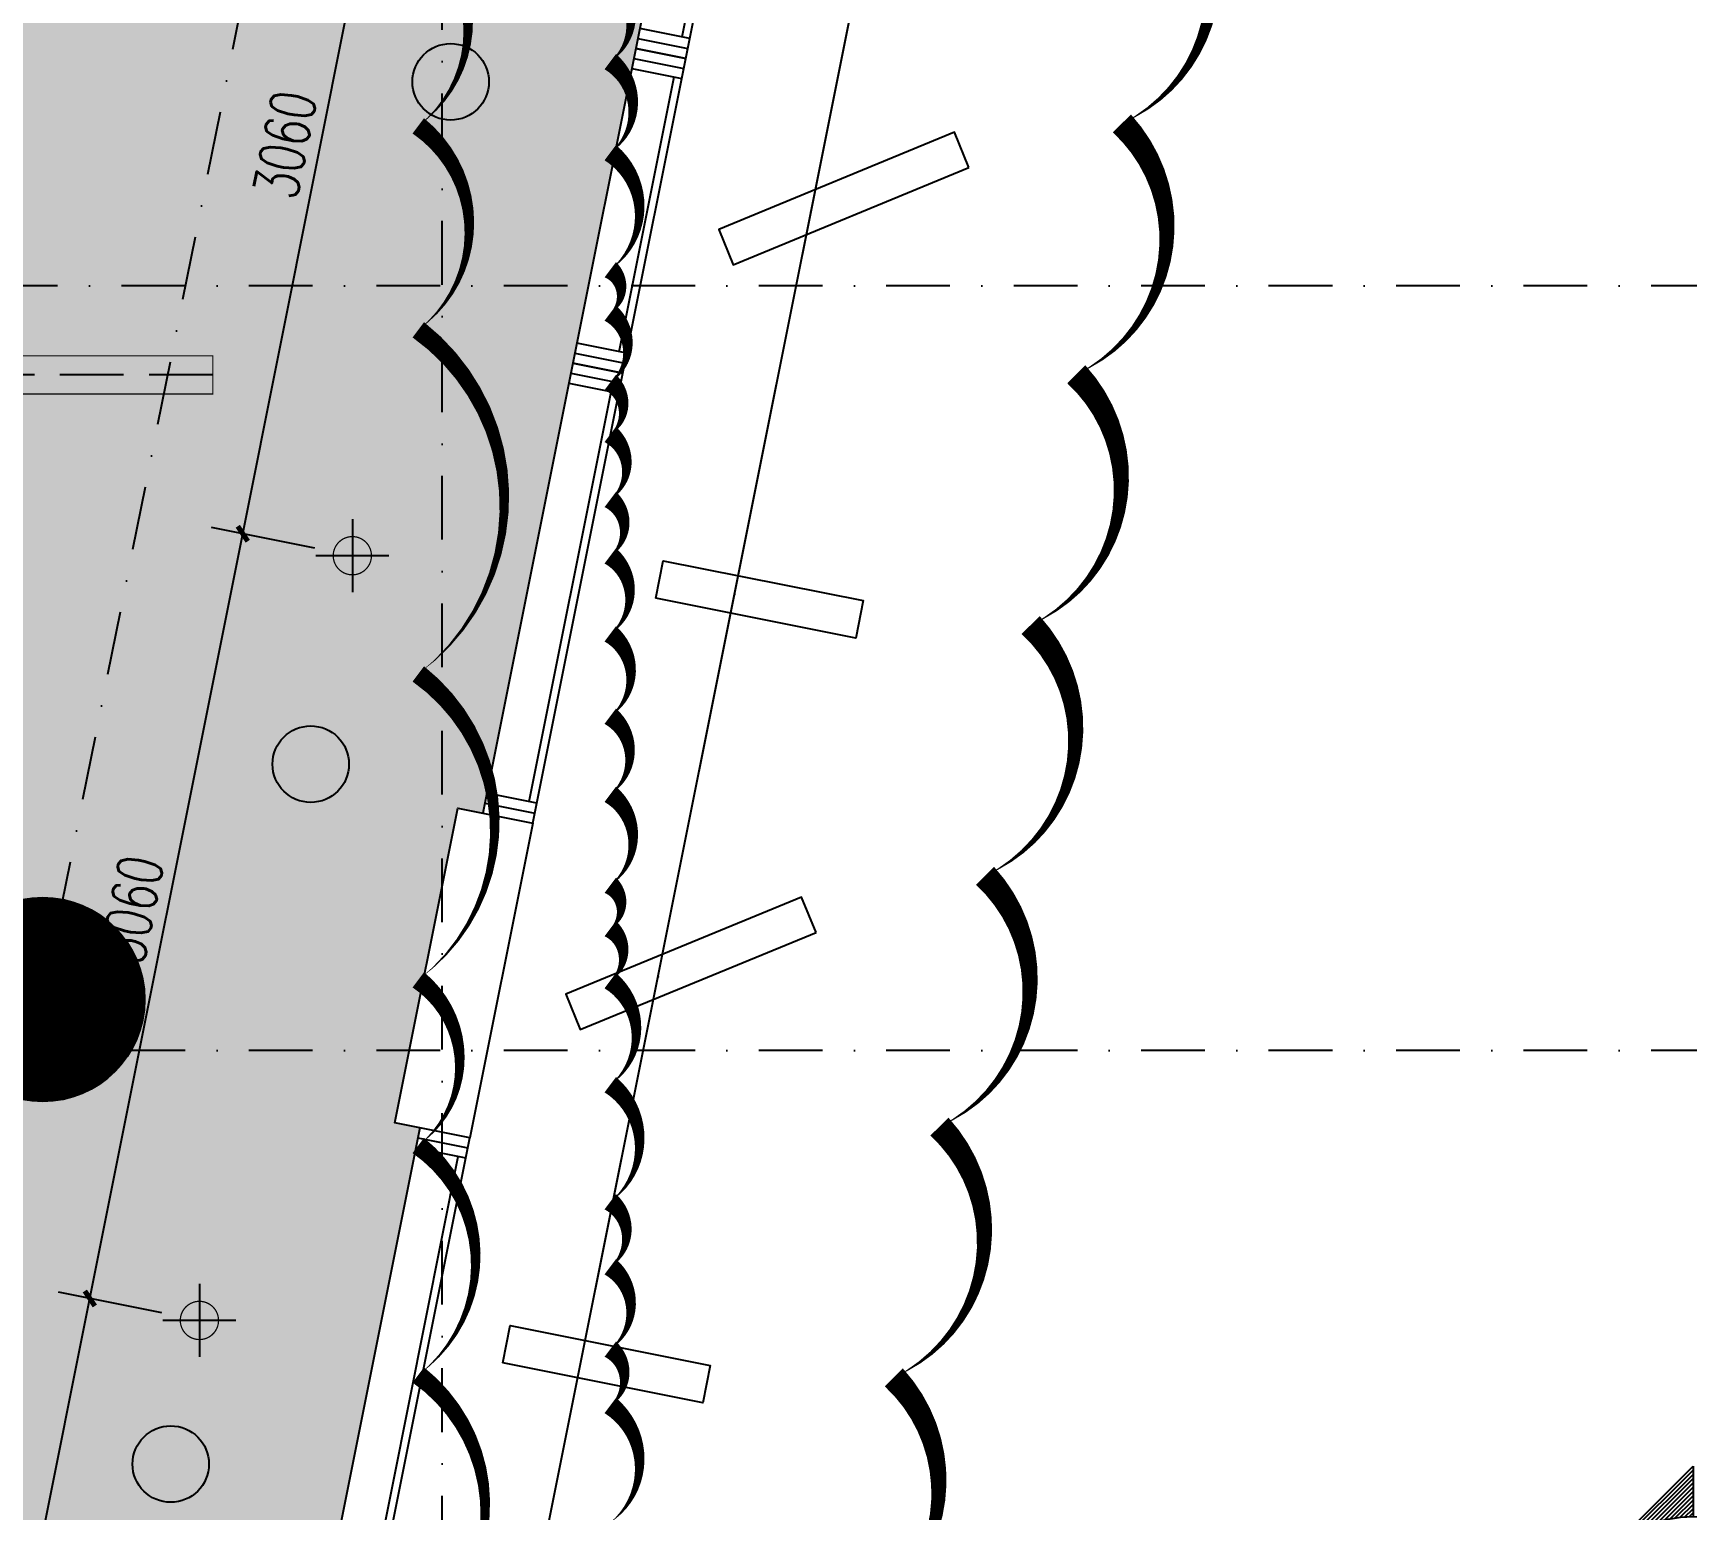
# Model space of a CAD drawing. Extents: x -354516 to 794396, y -401250 to -150594.
# Drawn here: x 20895 to 27383, y -380252 to -374459 of the extents above; entities that cross this region are included whole.
import ezdxf
from ezdxf.enums import TextEntityAlignment as Align

# ---------------------------------------------------------------- set-up
doc = ezdxf.new("R2010")
doc.units = 0
doc.header["$LTSCALE"] = 1000
doc.header["$MEASUREMENT"] = 0
for name, pattern in [('DASH', [0.35, 0.25, -0.1]), ('DASHDOT2', [0.5, 0.25, -0.125, 0, -0.125]), ('DOTE', [2.4200000000000004, 2, -0.2, 0.02, -0.2])]:
    doc.linetypes.add(name, pattern=pattern)
doc.layers.add('0-地面材质_material hatch', color=251, linetype='Continuous', transparency=0.3)
for name, color, linetype in [('0-灯具1', 40, 'Continuous'), ('0-灯具修改0109', 140, 'Continuous'), ('0-设备风口（修改）', 71, 'Continuous'), ('A-轴线1', 1, 'DOTE'), ('an-wall', 4, 'Continuous'), ('an-wndw', 2, 'Continuous'), ('an-wndw-mull-h', 2, 'Continuous'), ('A填-灰度80', 252, 'Continuous'), ('A标-文字', 7, 'Continuous'), ('A标-索引', 3, 'Continuous'), ('COLUMN', 2, 'Continuous'), ('P-完成面', 4, 'Continuous'), ('PUB_DIM', 3, 'Continuous'), ('PUB_HATCH', 8, 'Continuous'), ('S-PLT', 30, 'Continuous'), ('SEE', 5, 'Continuous'), ('text', 7, 'Continuous'), ('WINDOW', 4, 'Continuous'), ('墙体', 7, 'Continuous')]:
    doc.layers.add(name, color=color, linetype=linetype)
doc.layers.add('修改', color=1, linetype='Continuous', plot=False)
doc.styles.add('DIM_FONT', font='SIMPLEX', dxfattribs={"width": 0.7, "bigfont": 'GBCBIG'})
doc.styles.add('HT', font='romant.shx', dxfattribs={"width": 0.8, "bigfont": 'tjhts.shx'})
doc.dimstyles.new('_TCH_ARCH&&50', dxfattribs={"dimscale": 0.5, "dimtxt": 350, "dimasz": 100, "dimexe": 250, "dimexo": 300, "dimgap": 100, "dimtad": 1, "dimdec": 0, "dimzin": 0, "dimdsep": 46, "dimtxsty": 'DIM_FONT', "dimblk": 'ARCHTICK', "dimcen": 0.09, "dimclrd": 3, "dimclre": 3, "dimclrt": 7, "dimazin": 2, "dimtfac": 1, "dimtdec": 0, "dimtix": 1, "dimtmove": 2, "dimatfit": 3, "dimfxl": 0, "dimtolj": 1, "dimtzin": 0, "dimarcsym": 0})

# ---------------------------------------------------------------- blocks, each defined once
blk = doc.blocks.new('A$C4BD07983')
at = {"layer": 'an-wndw-mull-h'}
blk.add_line((0, 0), (0, 200), dxfattribs=at)
blk.add_lwpolyline([(40, 200), (-40, 200), (-40, 0), (40, 0)], close=True, dxfattribs=at)
blk = doc.blocks.new('UBB side window')
at = {"layer": 'SEE'}
blk.add_lwpolyline([(498339312.4512978, 3089844225.575787), (498338990.8208402, 3089842617.423478)], dxfattribs=at)
at = {"layer": 'WINDOW'}
for points in [[(498339171.2476849, 3089842499.753798), (498339524.2567283, 3089844264.799013)], [(498339157.5195555, 3089842584.083735), (498339479.1500173, 3089844192.236043)]]:
    blk.add_lwpolyline(points, dxfattribs=at)
at = {"rotation": 258.6900676666284}
for p in [(498339320.2959497, 3089844264.799012), (498338982.976195, 3089842578.200251)]:
    blk.add_blockref('A$C4BD07983', p, dxfattribs=at)
blk = doc.blocks.new('ubb glaz 2')
at = {"layer": 'an-wall'}
for points in [[(498274741.2485906, 3089861082.418824), (498274711.8311705, 3089861229.505925), (498273927.36663, 3089861072.613017), (498273956.7840502, 3089860925.525916), (498274741.2485907, 3089861082.418824)], [(498274112.5298477, 3089859771.246619), (498274169.6426943, 3089859909.948179), (498275094.3197612, 3089859529.195868), (498275037.2069147, 3089859390.494308), (498274112.5330865, 3089859771.245285)], [(498275341.2485905, 3089858082.418824), (498275311.8311703, 3089858229.505925), (498274527.3666298, 3089858072.613017), (498274556.78405, 3089857925.525916), (498275341.2485905, 3089858082.418824)], [(498274712.5298488, 3089856771.246619), (498274769.6426953, 3089856909.948179), (498275694.3197622, 3089856529.195869), (498275637.2069157, 3089856390.494309), (498274712.5330876, 3089856771.245286)]]:
    blk.add_lwpolyline(points, dxfattribs=at)
blk.add_lwpolyline([(498275823.7231203, 3089857199.751998), (498276070.7140771, 3089855964.797214), (498276364.8882783, 3089856023.632053), (498276117.8973216, 3089857258.586837)], close=True, dxfattribs=at)
blk.add_point((498274432.3656777, 3089861097.127534), dxfattribs=at)
at = {"layer": 'an-wndw'}
for points in [[(498275419.8392667, 3089860238.975227), (498275666.8302234, 3089859004.020443)], [(498275470.7140883, 3089858964.797216), (498275223.7231313, 3089860199.752)], [(498275484.4422176, 3089859049.127154), (498275268.8298423, 3089860127.18903)]]:
    blk.add_lwpolyline(points, dxfattribs=at)
for p in [(498274732.3656777, 3089859597.127534), (498275032.3656777, 3089858097.127534), (498275332.3656777, 3089856597.127534)]:
    blk.add_point(p, dxfattribs=at)
at = {"layer": 'an-wndw', "xscale": -1}
for p in [(996614394.9708115, 17699.99820184708), (996614994.9708109, 14699.99820184708)]:
    blk.add_blockref('UBB side window', p, dxfattribs=at)
at = {"layer": 'an-wndw-mull-h', "xscale": -1, "rotation": 101.3099323333716}
for p in [(498275427.6839099, 3089860199.751999), (498275658.9855782, 3089859043.24367)]:
    blk.add_blockref('A$C4BD07983', p, dxfattribs=at)
blk = doc.blocks.new('$TwtSys$00000128')
h = blk.add_hatch(color=8)
h.dxf.hatch_style = 1
edge = h.paths.add_edge_path()
edge.add_arc((0, 0), 1, 0, 360)
blk.add_circle((0, 0, 9.999999999999692e-09), 1)
blk = doc.blocks.new('sdhdfhfdhfhfgffff')
at = {"layer": '0-灯具1'}
for points in [[(0, 143.1818181818235), (0, -143.1818181818235)], [(-143.1818181818235, 0), (143.1818181818235, 0)]]:
    blk.add_lwpolyline(points, dxfattribs=at)
at = {"layer": '0-灯具1', "const_width": 5}
for points in [[(0, 75, 1), (0, -75, 7.992132572553525)], [(0, 75, -1), (0, -75, -7.992132572553525)]]:
    blk.add_lwpolyline(points, format="xyb", dxfattribs=at)
blk = doc.blocks.new('A$C21183209')
at = {"layer": '0-灯具1', "color": 3, "linetype": 'DASH'}
blk.add_line((0, 75), (1200, 75), dxfattribs=at)
at = {"layer": '0-灯具1', "const_width": 5}
blk.add_lwpolyline([(0, 0), (1200, 0), (1200, 150), (0, 150)], close=True, dxfattribs=at)
blk = doc.blocks.new('_YZH')
at = {"color": 255}
blk.add_circle((0, 0), 0.5, dxfattribs=at)
at = {"layer": 'PUB_HATCH', "color": 250, "const_width": 0.5}
blk.add_lwpolyline([(-0.25, 0, 1), (0.25, 0, 1)], format="xyb", close=True, dxfattribs=at)
blk = doc.blocks.new('GRID')
at = {"layer": '墙体', "color": 250, "linetype": 'DASHDOT2', "lineweight": -3}
for p, q in [((77197.54485809845, 78431.95526751818), (60479.22139371942, -5159.66205437691)), ((64436.38350671661, -11413.45929482812), (64436.38350671661, 30586.54070517188)), ((107436.3835067166, 9586.54070517188), (-19063.61649328339, 9586.54070517188)), ((107436.3835067166, 6586.540705171879), (-19063.61649328339, 6586.540705171879))]:
    blk.add_line(p, q, dxfattribs=at)
blk = doc.blocks.new('_ArchTick')
at = {"color": 0, "linetype": 'ByBlock', "const_width": 0.4}
blk.add_lwpolyline([(-0.5, -0.5), (0.5, 0.5)], dxfattribs=at)
blk = doc.blocks.new('*D426')
at = {"layer": 'Defpoints', "color": 0}
for p in [(21117.3638249724, -379423.0581784325), (21547.22725817036, -379509.0295205378), (21080.51811802392, -381842.6117163639)]:
    blk.add_point(p, dxfattribs=at)
at = {"layer": 'PUB_DIM', "color": 3, "lineweight": -2}
for p, q in [((20650.65468482596, -381756.6403742585), (21117.3638249724, -379423.0581784325)), ((21400.14006834396, -379479.6125426344), (20994.79116678373, -379398.5440301796)), ((20933.43092819751, -381813.1947384604), (20528.08202663729, -381732.1262260057))]:
    blk.add_line(p, q, dxfattribs=at)
at = {"layer": 'PUB_DIM', "color": 3, "lineweight": -2, "xscale": 50, "yscale": 50, "zscale": 50}
for p, rotation in [((21117.3638249724, -379423.0581784325), 78.69023984409368), ((20650.65468482596, -381756.6403742585), 258.6902398440936)]:
    blk.add_blockref('_ArchTick', p, dxfattribs=dict(at, rotation=rotation))
at = {"layer": 'PUB_DIM', "color": 7, "insert": (20749.17933089165, -380562.8837132673), "char_height": 175, "attachment_point": 5, "rotation": 78.69023984409368, "style": 'DIM_FONT'}
blk.add_mtext('\\A1;2380', dxfattribs=at)
blk = doc.blocks.new('*D431')
at = {"layer": 'Defpoints', "color": 0}
for p in [(21717.35444266489, -376423.0581727105), (22147.21787586281, -376509.0295148158), (21547.22725817034, -379509.0295205378)]:
    blk.add_point(p, dxfattribs=at)
at = {"layer": 'PUB_DIM', "color": 3, "lineweight": -2}
for p, q in [((21117.3638249724, -379423.0581784325), (21717.35444266489, -376423.0581727105)), ((22000.13068603641, -376479.6125369123), (21594.78178447622, -376398.5440244576)), ((21400.14006834394, -379479.6125426344), (20994.79116678373, -379398.5440301796))]:
    blk.add_line(p, q, dxfattribs=at)
at = {"layer": 'PUB_DIM', "color": 3, "lineweight": -2, "xscale": 50, "yscale": 50, "zscale": 50}
for p, rotation in [((21717.35444266489, -376423.0581727105), 78.69023984409351), ((21117.3638249724, -379423.0581784325), 258.6902398440935)]:
    blk.add_blockref('_ArchTick', p, dxfattribs=dict(at, rotation=rotation))
at = {"layer": 'PUB_DIM', "color": 7, "insert": (21282.52920981112, -377896.0926124934), "char_height": 175, "attachment_point": 5, "rotation": 78.69023984409351, "style": 'DIM_FONT'}
blk.add_mtext('\\A1;3060', dxfattribs=at)
blk = doc.blocks.new('*D432')
at = {"layer": 'Defpoints', "color": 0}
for p in [(22317.35444206883, -373423.0112576974), (22747.21787526678, -373508.9825998027), (22147.21787586281, -376509.0295148158)]:
    blk.add_point(p, dxfattribs=at)
at = {"layer": 'PUB_DIM', "color": 3, "lineweight": -2}
for p, q in [((22600.13068544038, -373479.5656218993), (22194.78178388016, -373398.4971094445)), ((21717.35444266486, -376423.0581727104), (22317.35444206883, -373423.0112576974)), ((22000.13068603641, -376479.6125369123), (21594.78178447619, -376398.5440244576))]:
    blk.add_line(p, q, dxfattribs=at)
at = {"layer": 'PUB_DIM', "color": 3, "lineweight": -2, "xscale": 50, "yscale": 50, "zscale": 50}
for p, rotation in [((22317.35444206883, -373423.0112576974), 78.69023984409351), ((21717.35444266486, -376423.0581727104), 258.6902398440935)]:
    blk.add_blockref('_ArchTick', p, dxfattribs=dict(at, rotation=rotation))
at = {"layer": 'PUB_DIM', "color": 7, "insert": (21882.52451835932, -374896.0691521258), "char_height": 175, "attachment_point": 5, "rotation": 78.69023984409351, "style": 'DIM_FONT'}
blk.add_mtext('\\A1;3060', dxfattribs=at)
blk = doc.blocks.new('A$C3EF60822')
at = {"layer": 'A填-灰度80'}
h = blk.add_hatch(dxfattribs=at)
h.set_pattern_fill('ANSI31', color=256, scale=10, style=0)
h.set_pattern_definition([(44.99999999999999, (-498751.2942502147, -165054.4324314244), (-11.22532015133644, 11.22532015133644), [])])
edge = h.paths.add_edge_path()
edge.add_line((-452.4577598054893, 451.4783826828934), (0.348541596555151, 904.2846840849379))
edge.add_line((0.3485415964532876, 904.2846840848797), (0.3485415964532876, 639.0368938516767))
edge.add_ellipse((0.3485415966715664, -1.327918719151057), major_axis=(-452.806301402132, 452.8063014021317), ratio=0.999999999999968, start_angle=-44.9999999999853, end_angle=1.103016363531548e-11)
edge = h.paths.add_edge_path()
edge.add_line((-905.2640612074174, -1.327918719442096), (-452.4577598055475, 451.478382682777))
edge.add_ellipse((0.3485415964387357, -1.327918719151057), major_axis=(-452.8063014020444, 452.8063014020444), ratio=0.9999999999999679, start_angle=0, end_angle=89.99999999999818)
edge.add_line((-452.4577598054893, -454.1342201211955), (-905.2640612073592, -1.327918719354784))
edge = h.paths.add_edge_path()
edge.add_line((0.348541596904397, -906.9405215235893), (-452.457759805664, -454.1342201211664))
edge.add_ellipse((0.3485415966715664, -1.327918719267473), major_axis=(452.8063014021027, 452.8063014021026), ratio=0.9999999999999467, start_angle=179.9999999999779, end_angle=224.9999999999807)
edge.add_line((0.3485415964387357, -641.6927312901244), (0.3485415969626047, -906.9405215235893))
at = {"color": 60}
for p, q in [((0.3485415964532876, 904.2846840848797), (0.2468180223368108, 640.3647650049534)), ((640.3648125708569, 3.403984010219574e-07), (-640.3648125708569, -3.403984010219574e-07)), ((0.3485415964387357, -906.9405215235893), (0, -640.3648125708569))]:
    blk.add_line(p, q, dxfattribs=at)
for points in [[(0.3485415964387357, -906.9405215235893), (-905.2640612074174, -1.327918719034642), (0.3485415964532876, 904.2846840848797)], [(0.3485415964532876, 904.2846840848797), (0.3485415964387357, 640.3647177177481)], [(0.3485415964387357, -640.3647177177481), (0.3485415964387357, -906.9405215235893)]]:
    blk.add_lwpolyline(points, dxfattribs=at)
blk.add_circle((0, 0), 640.3648125708894, dxfattribs=at)
at = {"layer": 'A标-文字', "color": 4, "style": 'HT', "width": 0.7}
for tag, p in [('X', (150.9757389156131, 346.4964550924499)), ('XX', (337.5704697009757, -202.5753468793408))]:
    blk.add_attdef(tag, text='', height=350, rotation=0.5956162215543248, dxfattribs=at).set_placement(p, align=Align.MIDDLE_CENTER)

msp = doc.modelspace()

# ---------------------------------------------------------------- hatches: boundary and pattern name
at = {"layer": '0-地面材质_material hatch'}
h = msp.add_hatch(dxfattribs=at)
h.set_pattern_fill('AR-CONC', color=256, scale=75)
h.set_pattern_definition([(49.99999999999999, (0, 0), (537.9451369505651, -47.06410123694633), [56.25, -618.75]), (355, (0, 0), (-104.06350020975, 564.1441002750089), [45, -495]), (100.45144446, (44.82876075, -3.922008), (433.881635045334, 517.0799932264721), [47.80514399999999, -525.8565839999999]), (46.18420000000002, (0, 150), (800.4309980036793, -124.1394605948074), [84.37499999999999, -928.1249999999999]), (96.63563549, (66.70255875, 139.65501975), (700.9964592556713, 730.5889505809129), [71.7077565, -788.7853199999998]), (351.1841639899999, (0, 150), (700.9964587910798, 730.5889502024926), [67.5, -742.5000007499999]), (21, (75, 112.5), (447.6802890888462, -301.9641679990041), [56.25, -618.75]), (326.0000000000001, (75, 112.5), (182.4864989411863, 543.8625337851397), [45, -495]), (71.45144474, (112.3066905, 87.3363195), (630.1667825474783, 241.8983646047654), [47.8051425, -525.856584]), (37.50000000000001, (0, 0), (9.119891487968001, 249.6703903734836), [0, -488.9999999999999, 0, -502.5, 0, -496.875]), (7.499999999999999, (0, 0), (197.3021530816115, 295.8087839117702), [0, -286.5, 0, -477.75, 0, -189.375]), (327.5, (-167.25, 0), (400.3668271293068, -16.91615380078482), [0, -187.5, 0, -585, 0, -776.25]), (317.5, (-242.25, 0), (437.3896270067897, 75.07873674923829), [0, -243.75, 0, -388.5, 0, -551.25])])
h.paths.add_polyline_path([(9271.63025962782, -374008.8313942451), (10256.25540755998, -374008.8313942453), (10509.51711653231, -372649.9999980925), (13221.1900257218, -372649.9999980914), (13200.0000000604, -373050.0000014622), (14000.00000006215, -373050.0000014619), (14000.00000006215, -372849.9999980922), (16500.0000000608, -372849.9999980922), (16500.0000000608, -373549.9999980918), (20700.00000006079, -373549.9999980918), (20700.0000000608, -372849.9999980921), (21749.17533683096, -372849.999998092), (21774.98359096913, -372904.7038689484), (21817.27668412882, -372959.4902054584), (21851.61749799327, -372989.6990641563), (21912.61535285668, -373025.2144556546), (21965.97014994876, -373042.6391561107), (22028.83654573827, -373049.9831310341), (22114.17949201602, -373038.5298916431), (22185.74178728705, -373007.6218420496), (22232.74127408594, -372972.9578170067), (22278.75563974159, -372920.6474803597), (22311.02928955418, -372860.2394158295), (22327.76184603654, -372800.3548165258), (22332.01804906606, -372749.9706972123), (22326.06818977321, -372690.5482092961), (22318.90636588117, -372662.278313744), (23532.57431057429, -372641.0989753881), (23513.92042630911, -372734.368396759), (23611.97845880965, -372753.9800028573), (22658.96941406747, -377519.0252180328), (22560.91135388613, -377499.4136061668), (22313.9204005599, -378734.3683919907), (22411.97848813513, -378753.9800085793), (22058.96945291976, -380519.0252264987), (21960.91138089448, -380499.4136125585), (21713.9204242304, -381734.368396475), (21811.97848873118, -381753.9800085793), (21400.12992590666, -383813.1994256973), (21890.42026365555, -383911.2574931603), (21782.67176260387, -384449.9999988956), (10124.42214637995, -384449.999997139)])

# ---------------------------------------------------------------- linework, layer by layer
at = {"layer": '0-灯具修改0109'}
msp.add_lwpolyline([(22406.01336064783, -380772.7497115438, 0, 75, 0.5), (22406.01336064783, -379722.7497115438, 0, 75, 0.5), (22406.01336064783, -378822.7497115438, 0, 75, 0.5), (22406.01336064783, -378172.7497115438, 0, 75, 0.5), (22406.01336064783, -376972.7497115438, 0, 75, 0.5), (22406.01336064783, -375622.7497115438, 0, 75, 0.5), (22406.01336064783, -374822.7497115438, 0, 75, 0.5), (22406.01336064783, -374040.7912568485, 0, 75, 0.5), (21056.01336064783, -374040.7912568485, 0, 75, 0.5), (20306.01336064783, -374040.7912568485, 0, 75, 0.5), (19706.01336064783, -374040.7912568485, 0, 75, 0.5), (18756.01336064783, -374040.7912568485, 0, 75, 0.5), (18106.01336064783, -374040.7912568485, 0, 75, 0.5), (17306.01336064783, -374040.7912568485, 0, 75, 0.5), (16356.01336064783, -374040.7912568485, 0, 75, 0.5), (15406.01336064783, -374040.7912568485, 0, 75, 0.5), (14806.01336064783, -374040.7912568485, 0, 75, 0.5), (14156.01336064783, -374040.7912568485, 0, 75, 0.5), (13506.01336064783, -374040.7912568485, 0, 75, 0.5), (12556.01336064783, -374040.7912568485, 0, 75, 0.5), (11356.01336064783, -374040.7912568485, 0, 75, 0.5), (10306.01336064783, -374040.7912568485, 0, 75, 0.5), (9706.013360647834, -374040.7912568485, 0, 75, 0.5)], format="xyseb", dxfattribs=at)
at = {"layer": '0-设备风口（修改）'}
msp.add_lwpolyline([(23159.20980856568, -380301.8157528487, 0, 75, 0.5), (23159.20980856568, -379842.6497868886, 0, 75, 0.5), (23159.20980856568, -379621.5698773522, 0, 75, 0.5), (23159.20980856568, -379298.4530864913, 0, 75, 0.5), (23159.20980856568, -379043.3608831802, 0, 75, 0.5), (23159.20980856568, -378584.19491722, 0, 75, 0.5), (23159.20980856568, -378176.0473919221, 0, 75, 0.5), (23159.20980856568, -377971.9736292731, 0, 75, 0.5), (23159.20980856568, -377801.9121603989, 0, 75, 0.5), (23159.20980856568, -377444.7830757633, 0, 75, 0.5), (23159.20980856568, -377138.6724317899, 0, 75, 0.5), (23159.20980856568, -376815.555640929, 0, 75, 0.5), (23159.20980856568, -376509.4449969556, 0, 75, 0.5), (23159.20980856568, -376288.3650874191, 0, 75, 0.5), (23159.20980856568, -376033.272884108, 0, 75, 0.5), (23159.20980856568, -375829.199121459, 0, 75, 0.5), (23159.20980856568, -375557.1007712604, 0, 75, 0.5), (23159.20980856568, -375387.0393023862, 0, 75, 0.5), (23159.20980856568, -374927.8733364261, 0, 75, 0.5), (23159.20980856568, -374570.7442517905, 0, 75, 0.5), (23159.20980856568, -374247.6274609296, 0, 75, 0.5)], format="xyseb", dxfattribs=at)
at = {"layer": 'P-完成面'}
msp.add_line((21188.61761040241, -388949.9999982854), (34388.61760962754, -322950.0000021001), dxfattribs=at)
for points in [[(22108.56458519869, -384350.0000014305), (33506.19993142069, -327362.0870404065)], [(22737.56011814624, -379675.581626608), (22766.97753829509, -379528.4945256254), (23551.44207883626, -379685.3874341985), (23522.02465862781, -379832.4745351812), (22737.56011808664, -379675.581626608)]]:
    msp.add_lwpolyline(points, dxfattribs=at)
at = {"layer": '修改'}
msp.add_lwpolyline([(24092.56538897804, -380716.4033637339, 0, 100, 0.52056705), (24271.51369270822, -379732.5448858052, 0, 100, 0.52056705), (24450.46199643839, -378748.6864078766, 0, 100, 0.52056705), (24629.41030016857, -377764.8279299479, 0, 100, 0.52056705), (24808.35860389876, -376780.9694520193, 0, 100, 0.52056705), (24987.30690762894, -375797.1109740906, 0, 100, 0.52056705), (25166.25521135912, -374813.252496162, 0, 100, 0.52056705), (25345.20351508931, -373829.3940182333, 0, 100, 0.52056705), (25524.15181881949, -372845.5355403046, 0, 100, 0.52056705), (25703.10012254967, -371861.677062376, 0, 100, 0.52056705), (25882.04842627986, -370877.8185844473, 0, 100, 0.52056705), (26060.99673001004, -369893.9601065186, 0, 100, 0.52056705), (26239.94503374022, -368910.10162859, 0, 100, 0.52056705), (26418.89333747041, -367926.2431506614, 0, 100, 0.52056705), (26597.84164120059, -366942.3846727327, 0, 100, 0.52056705), (26776.78994493076, -365958.5261948041, 0, 100, 0.52056705), (26955.73824866094, -364974.6677168754, 0, 100, 0.52056705), (27134.68655239113, -363990.8092389467, 0, 100, 0.52056705)], format="xyseb", dxfattribs=at)

# ---------------------------------------------------------------- block references
at = {"layer": '0-灯具1', "rotation": 180}
msp.add_blockref('A$C21183209', (21600.00000006091, -375725.0000014625), dxfattribs=at)
at = {"layer": '0-灯具1', "extrusion": (0, 0, -1), "zscale": -1}
for p in [(-22147.24737271717, -376509.0324694437), (-21547.23263591291, -379509.0295219683)]:
    msp.add_blockref('sdhdfhfdhfhfgffff', p, dxfattribs=at)
at = {"layer": 'A-轴线1'}
msp.add_blockref('GRID', (-41936.38350665566, -385036.5407097827), dxfattribs=at)
at = {"layer": 'A标-索引'}
ref = msp.add_blockref('A$C3EF60822', (27406.79674290163, -380759.0548148443), dxfattribs=dict(at, xscale=0.75, yscale=0.75, zscale=0.75))
ref.add_attrib('XX', '4F-L-07-2', dxfattribs={"layer": 'text', "color": 4, "height": 200, "style": 'HT', "width": 0.5}).set_placement((27405.56139221136, -380957.1828484372), align=Align.MIDDLE_CENTER)
ref.add_attrib('X', 'D', dxfattribs={"layer": 'text', "color": 4, "height": 300, "style": 'HT', "width": 0.5}).set_placement((27402.70124330321, -380544.1545532839), align=Align.MIDDLE_CENTER)
at = {"layer": 'COLUMN', "xscale": 800, "yscale": 800, "zscale": 800}
msp.add_blockref('_YZH', (20932.01805049736, -378250.0000014624), dxfattribs=at)
at = {"layer": 'P-完成面', "xscale": -1}
msp.add_blockref('ubb glaz 2', (498298678.8086753, -3090234758.000444), dxfattribs=at)
msp.add_blockref('ubb glaz 2', (498298678.8086753, -3090234758.000444), dxfattribs=at)
at = {"layer": 'P-完成面'}
msp.add_blockref('UBB side window', (-498316916.1621069, -3090223058.002248), dxfattribs=at)
at = {"layer": 'S-PLT', "xscale": 150.0000015, "yscale": 150.0000015, "zscale": 150.0000015}
for p in [(22533.03611948845, -374649.9999980924), (21983.91178370346, -377326.7834522498), (21434.78744791848, -380072.4095127046)]:
    msp.add_blockref('$TwtSys$00000128', p, dxfattribs=at)

# ---------------------------------------------------------------- dimensions: what is measured, and where the dimension line sits
at = {"layer": 'PUB_DIM', "color": 250}
for base, p1, p2, picture, middle in [((22317.35444206883, -373423.0112576974), (22147.21787586282, -376509.0295148158), (22747.21787526678, -373508.9825998027), '*D432', (21882.52451835932, -374896.0691521258)), ((21717.35444266489, -376423.0581727105), (21547.22725817035, -379509.0295205378), (22147.21787586282, -376509.0295148158), '*D431', (21282.52920981112, -377896.0926124934))]:
    dim = msp.add_linear_dim(base=base, p1=p1, p2=p2, angle=258.6902398440935, text='3060', dimstyle='_TCH_ARCH&&50', dxfattribs=at)
    dim.commit()
    dim.dimension.update_dxf_attribs({"geometry": picture, "text_midpoint": middle})
dim = msp.add_aligned_dim(p1=(21080.51811802393, -381842.6117163638), p2=(21547.22725817035, -379509.0295205378), distance=438.37614312838355, dimstyle='_TCH_ARCH&&50', dxfattribs=at)
dim.commit()
dim.dimension.update_dxf_attribs({"geometry": '*D426', "text_midpoint": (20749.17933089165, -380562.8837132673)})

doc.saveas('drawing.dxf')
